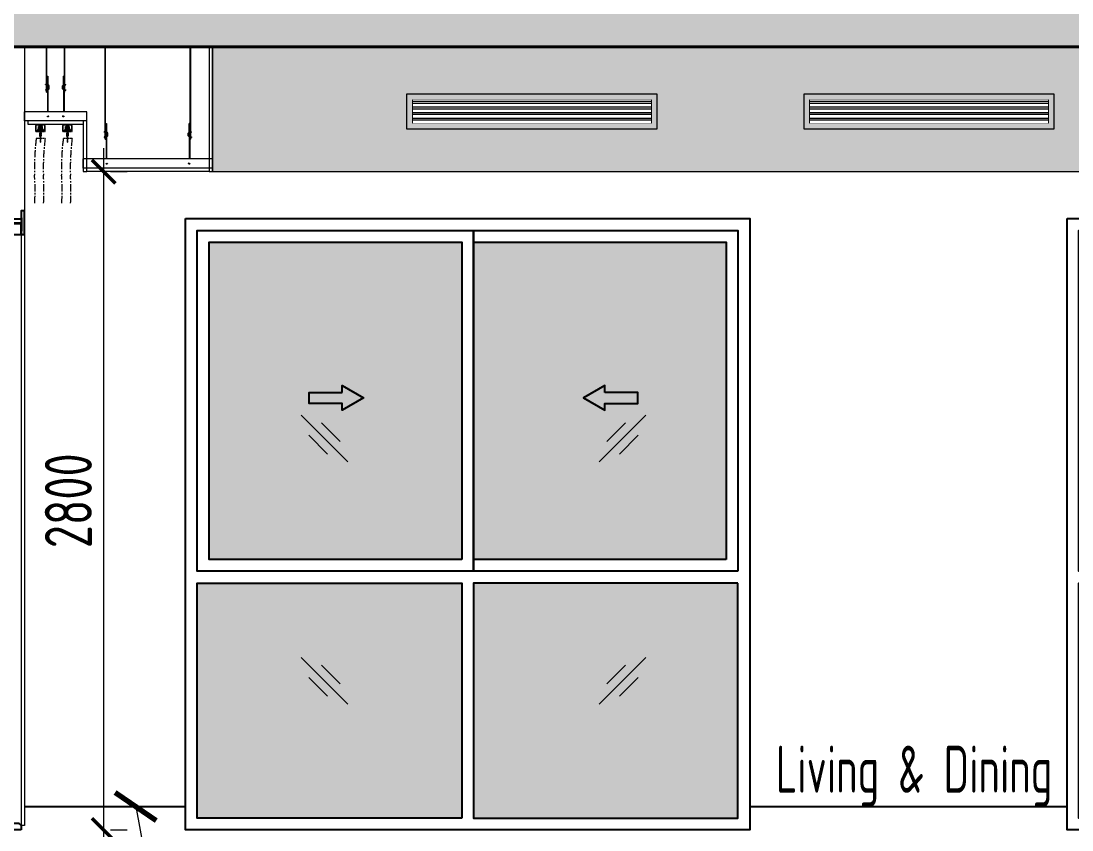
# Model space of a CAD drawing. Header units: millimetres. Extents: x -6181 to 191287, y -8583 to 23546.
# Drawn here: x 12840 to 17311, y 450 to 3890 of the extents above; entities that cross this region are included whole.
import ezdxf

# ---------------------------------------------------------------- set-up
doc = ezdxf.new("R2010")
doc.units = ezdxf.units.MM
doc.header["$MEASUREMENT"] = 0
doc.linetypes.add('1735-DT-5BR-SEC_AA$0$CENTER', pattern=[2, 1.25, -0.25, 0.25, -0.25])
doc.linetypes.add('1735-DT-5BR-SEC_AA$0$HIDDEN', pattern=[0.375, 0.25, -0.125])
for name, color, linetype, lineweight in [('05--LEADER', 11, 'Continuous', 20), ('05--TEXT-2', 2, 'Continuous', 25), ('07--DIM-2', 2, 'Continuous', 25), ('1735-DT-5BR-SEC_AA$0$E--CONCRETE-4', 4, 'Continuous', 40), ('1735-DT-5BR-SEC_AA$0$E--CONCRETE-SHADE', 253, 'Continuous', 25), ('1735-DT-5BR-SEC_AA$0$K--CEILING FIXTURES', 251, 'Continuous', 9), ('1735-DT-5BR-SEC_AA$0$K--CEILING-1', 1, 'Continuous', 20), ('1735-DT-5BR-SEC_AA$0$L--DOORS-0', 8, 'Continuous', 9), ('1735-DT-5BR-SEC_AA$0$L--DOORS-1', 9, 'Continuous', 18), ('1735-DT-5BR-SEC_AA$0$L--DOORS-2', 2, 'Continuous', 25), ('1735-DT-5BR-SEC_AA$0$L--GLASS MARK', 8, 'Continuous', 13), ('1735-DT-5BR-SEC_AA$0$L--WINDOW-2', 2, 'Continuous', 25), ('1735-DT-5BR-SEC_AA$0$M--PLASTER-0', 8, 'Continuous', 13)]:
    doc.layers.add(name, color=color, linetype=linetype, lineweight=lineweight)
for name, color, linetype in [('1735-DT-5BR-SEC_AA$0$0-Skirting', 8, 'Continuous'), ('1735-DT-5BR-SEC_AA$0$CEILING FIXTURES', 251, 'Continuous'), ('1735-DT-5BR-SEC_AA$0$K--CEILING HID', 251, '1735-DT-5BR-SEC_AA$0$HIDDEN')]:
    doc.layers.add(name, color=color, linetype=linetype)
doc.layers.add('1735-DT-5BR-SEC_AA$0$00--ORIGIN', color=6, linetype='Continuous', lineweight=0, plot=False)
doc.layers.add('1735-DT-5BR-SEC_AA$0$L--GL SHADE-1', color=7, linetype='Continuous', lineweight=20, true_color=0xadcdff)
doc.styles.add('ISO', font='isocp2.shx', dxfattribs={"width": 0.8})
doc.dimstyles.new('1-100_AR', dxfattribs={"dimtxt": 200, "dimasz": 100, "dimexe": 100, "dimexo": 100, "dimgap": 0, "dimtad": 0, "dimdec": 0, "dimzin": 12, "dimdsep": 46, "dimtxsty": 'ISO', "dimblk": 'ARCHTICK', "dimcen": 100, "dimdle": 100, "dimclrd": 8, "dimclre": 9, "dimclrt": 2, "dimadec": 0, "dimazin": 0, "dimtfac": 1, "dimtdec": 0, "dimtmove": 0, "dimatfit": 2, "dimldrblk": 'ARCHTICK', "dimfxl": 1, "dimtvp": 0.75, "dimtolj": 1, "dimtzin": 12, "dimlwd": 9, "dimlwe": 9, "dimarcsym": 0})

# ---------------------------------------------------------------- blocks, each defined once
blk = doc.blocks.new('_ArchTick')
at = {"color": 0, "const_width": 0.15}
blk.add_lwpolyline([(-0.5, -0.5), (0.5, 0.5)], dxfattribs=at)
blk = doc.blocks.new('*D29')
at = {"layer": '07--DIM-2', "color": 8, "lineweight": 9, "transparency": 16777216}
blk.add_line((13191.8, 3350), (13191.8, 350), dxfattribs=at)
at = {"layer": '07--DIM-2', "color": 9, "lineweight": 9, "transparency": 16777216}
for p, q in [((13221.4, 3250), (13291.8, 3250)), ((13221.4, 450), (13291.8, 450))]:
    blk.add_line(p, q, dxfattribs=at)
at = {"layer": 'Defpoints', "color": 0, "transparency": 16777216}
for p in [(13121.4, 3250), (13121.4, 450), (13191.8, 450)]:
    blk.add_point(p, dxfattribs=at)
at = {"layer": '07--DIM-2', "color": 8, "lineweight": 9, "transparency": 16777216, "xscale": 100, "yscale": 100, "zscale": 100}
for p, rotation in [((13191.8, 3250), 90), ((13191.8, 450), 270)]:
    blk.add_blockref('_ArchTick', p, dxfattribs=dict(at, rotation=rotation))
at = {"layer": '07--DIM-2', "color": 2, "transparency": 16777216, "insert": (13041.8, 1850), "char_height": 200, "attachment_point": 5, "rotation": 90, "style": 'ISO'}
blk.add_mtext('\\A1;2800', dxfattribs=at)
blk = doc.blocks.new('1735-DT-5BR-SEC_AA$0$23')
h = blk.add_hatch()
h.set_pattern_fill('ANSI31', color=55, scale=3, angle=315, style=0)
h.paths.add_polyline_path([(36719.4, 12684.2), (36721.4, 12684.2, -0.52718), (36727, 12684.2), (36728.8, 12684.2, 0.600358)])
h.paths.add_polyline_path([(36721.4, 12684.2), (36727, 12684.2, 0.52718)], flags=17)
h.paths.add_polyline_path([(36724.6, 12684.2), (36723.7, 12684.2), (36723.7, 12682.9), (36722.9, 12681.8), (36723.7, 12680.7), (36722.8, 12679.4), (36723.7, 12678.5), (36723.7, 12677.6), (36724.2, 12677.3), (36724.6, 12677.6), (36724.6, 12678.5), (36725.5, 12679.4), (36724.6, 12680.7), (36725.4, 12681.8), (36724.6, 12682.9)])
at = {"color": 2}
for points in [[(36723.7, 12684.2), (36723.7, 12682.9), (36722.9, 12681.8), (36723.7, 12680.7), (36722.8, 12679.4), (36723.7, 12678.5), (36723.7, 12677.6), (36724.2, 12677.3)], [(36724.6, 12684.2), (36724.6, 12682.9), (36725.4, 12681.8), (36724.6, 12680.7), (36725.5, 12679.4), (36724.6, 12678.5), (36724.6, 12677.6), (36724.2, 12677.3)]]:
    blk.add_lwpolyline(points, dxfattribs=at)
for centre, radius, start, end in [((36724.1, 12681.7), 5.34, 27.9928, 152.0072), ((36724.2, 12682.3), 3.38, 34.3217, 145.6783)]:
    blk.add_arc(centre, radius, start, end, dxfattribs=at)
blk = doc.blocks.new('*U191')
at = {"layer": '1735-DT-5BR-SEC_AA$0$L--DOORS-0'}
h = blk.add_hatch(dxfattribs=at)
h.set_pattern_fill('ANSI37', color=256, scale=0.2, angle=180, style=0)
h.set_pattern_definition([(225, (67376.935, -16175.1756), (0.449012806, -0.449012806), []), (315, (67376.935, -16175.1756), (0.449012806, 0.449012806), [])])
h.paths.add_polyline_path([(-2, -52.8), (-2, 3), (0, 3), (0, -47), (0, -52.8)])
h = blk.add_hatch(dxfattribs=at)
h.set_pattern_fill('ANSI37', color=256, scale=0.2, angle=180, style=0)
h.set_pattern_definition([(225, (67464.935, -16175.1756), (0.449012806, -0.449012806), []), (315, (67464.935, -16175.1756), (0.449012806, 0.449012806), [])])
h.paths.add_polyline_path([(252, 24), (250, 24), (250, -22), (250, -27.8), (252, -27.8)])
for p, q in [((0, 3), (0, -19)), ((250, 24), (250, -22)), ((248, -17), (0, -17)), ((0, -22), (0, -17)), ((250, -22), (0, -22)), ((265, -41.6), (265, -2580.8)), ((-15, -67), (-15, -2580.8)), ((0, -67), (0, -2580.8)), ((249.2, -53.8), (205.9, -53.8)), ((205.9, -53.8), (205.9, -2565.8)), ((249.2, -53.8), (249.2, -2565.8)), ((-15, -2580.8), (0, -2580.8)), ((249.2, -2559.8), (205.9, -2559.8)), ((250, -2580.8), (250, -2565.8)), ((265, -2580.8), (250, -2580.8))]:
    blk.add_line(p, q, dxfattribs=at)
for points in [[(250, 0), (0, 0)], [(0, -1), (250, -1)], [(250, -2), (0, -2)], [(250, -17), (0, -17)]]:
    blk.add_lwpolyline(points, dxfattribs=at)
at = {"layer": '1735-DT-5BR-SEC_AA$0$L--DOORS-2'}
for p, q in [((204.9, -53.4), (204.9, -2565.4)), ((0, -2579.5), (8.7, -2570.8)), ((0, -2579.5), (0, -2600)), ((241.3, -2570.8), (8.7, -2570.8)), ((170, -2570.8), (170, -2570.8)), ((250, -2565.8), (204.9, -2565.8)), ((241.3, -2570.8), (241.3, -2570.8)), ((250, -2579.5), (241.3, -2570.8)), ((250, -2600), (250, -2579.5)), ((0, -2600), (250, -2600))]:
    blk.add_line(p, q, dxfattribs=at)
for points in [[(-3, -67), (-15, -67), (-15, 33), (0, 33), (0, 3), (-2, 3), (-2, -52.8), (0, -52.8), (0, -64), (-3, -64)], [(250, -38.1), (231, -38.1), (231, -41.6), (250, -41.6), (250, -41.6), (265, -41.6), (265, 33), (250, 33), (250, 24), (252, 24), (252, -27.8), (250, -27.8)], [(202, -52), (202, -67), (0, -67), (0, -50.5), (0, -22), (250, -22), (250, -37.6), (230.2, -37.6), (230.2, -42), (250, -42), (250, -52)]]:
    blk.add_lwpolyline(points, close=True, dxfattribs=at)
blk.add_lwpolyline([(250, -2565.8), (250, -53), (204.9, -53), (204.9, -2565.8)], dxfattribs=at)
at = {"layer": '1735-DT-5BR-SEC_AA$0$L--DOORS-0', "xscale": 1.037664180004504, "yscale": 1.037664180004504, "zscale": 1.037664180004504, "rotation": 270}
blk.add_blockref('1735-DT-5BR-SEC_AA$0$23', (-12960, 38046.8), dxfattribs=at)
blk = doc.blocks.new('1735-DT-5BR-SEC_AA$0$win 1')
at = {"layer": '1735-DT-5BR-SEC_AA$0$L--DOORS-1', "transparency": 33554623}
h = blk.add_hatch(color=252, dxfattribs=at)
h.dxf.hatch_style = 1
h.paths.add_polyline_path([(-1924.8, -739), (-1784.2, -739), (-1784.2, -709.7), (-1692.9, -762.4), (-1784.2, -815.1), (-1784.2, -785.8), (-1924.8, -785.8)])
h = blk.add_hatch(color=252, dxfattribs=at)
h.dxf.hatch_style = 1
h.paths.add_polyline_path([(-525.2, -739), (-665.8, -739), (-665.8, -709.7), (-757.1, -762.4), (-665.8, -815.1), (-665.8, -785.8), (-525.2, -785.8)])
at = {"layer": '1735-DT-5BR-SEC_AA$0$L--GL SHADE-1'}
h = blk.add_hatch(color=256, dxfattribs=at)
h.dxf.hatch_style = 1
h.paths.add_polyline_path([(-2300, -1450), (-1225, -1450), (-1225, -100), (-2300, -100)])
h = blk.add_hatch(color=256, dxfattribs=at)
h.dxf.hatch_style = 1
h.paths.add_polyline_path([(-1175, -1450), (-100, -1450), (-100, -100), (-1175, -100)])
h = blk.add_hatch(color=256, dxfattribs=at)
h.dxf.hatch_style = 1
h.paths.add_polyline_path([(-2350, -1550), (-1225, -1550), (-1225, -2550), (-2350, -2550)])
h = blk.add_hatch(color=256, dxfattribs=at)
h.dxf.hatch_style = 1
h.paths.add_polyline_path([(-1175, -2550), (-50, -2550), (-50, -1550), (-1175, -1550)])
at = {"layer": '1735-DT-5BR-SEC_AA$0$L--DOORS-2', "elevation": 0}
for points in [[(-1784.2, -739), (-1784.2, -709.7), (-1692.9, -762.4), (-1784.2, -815.1), (-1784.2, -785.8), (-1924.8, -785.8), (-1924.8, -739), (-1784.2, -739)], [(-665.8, -739), (-665.8, -709.7), (-757.1, -762.4), (-665.8, -815.1), (-665.8, -785.8), (-525.2, -785.8), (-525.2, -739), (-665.8, -739)]]:
    blk.add_lwpolyline(points, dxfattribs=at)
at = {"layer": '1735-DT-5BR-SEC_AA$0$L--GLASS MARK'}
for p, q in [((-1759.4, -1034.1), (-1958.3, -835.2)), ((-690.6, -1034.1), (-491.7, -835.2)), ((-1792.5, -947.9), (-1872.1, -868.4)), ((-657.5, -947.9), (-577.9, -868.4)), ((-1845.6, -1001), (-1925.1, -921.4)), ((-604.4, -1001), (-524.9, -921.4)), ((-1759.4, -2064.7), (-1958.3, -1865.9)), ((-690.6, -2064.7), (-491.7, -1865.9)), ((-1792.5, -1978.6), (-1872.1, -1899)), ((-657.5, -1978.6), (-577.9, -1899)), ((-1845.6, -2031.6), (-1925.1, -1952)), ((-604.4, -2031.6), (-524.9, -1952))]:
    blk.add_line(p, q, dxfattribs=at)
at = {"layer": '1735-DT-5BR-SEC_AA$0$L--WINDOW-2'}
for points in [[(0, 0), (-2400, 0), (-2400, -2600), (0, -2600)], [(-2350, -1500), (-50, -1500), (-50, -50), (-2350, -50)], [(-2350, -1500), (-1225, -1500), (-1225, -50), (-2350, -50)], [(-1225, -1500), (-50, -1500), (-50, -50), (-1225, -50)], [(-2300, -1450), (-1225, -1450), (-1225, -100), (-2300, -100)], [(-1175, -1450), (-100, -1450), (-100, -100), (-1175, -100)], [(-2350, -1550), (-1225, -1550), (-1225, -2550), (-2350, -2550)], [(-1175, -2550), (-50, -2550), (-50, -1550), (-1175, -1550)]]:
    blk.add_lwpolyline(points, close=True, dxfattribs=at)
blk = doc.blocks.new('1735-DT-5BR-SEC_AA$0$A$C546B4B45')
at = {"layer": '1735-DT-5BR-SEC_AA$0$K--CEILING FIXTURES', "linetype": '1735-DT-5BR-SEC_AA$0$CENTER'}
for p, q in [((-37.5, 0), (-77.5, 0)), ((-77.5, 0), (-77.5, -30)), ((-77.5, 0), (-37.5, 0)), ((-77.5, -30), (-77.5, 0)), ((-37.5, -30), (-37.5, 0)), ((-37.5, -30), (-37.5, 0)), ((77.5, 0), (37.5, 0)), ((37.5, 0), (37.5, -30)), ((37.5, 0), (77.5, 0)), ((37.5, -30), (37.5, 0)), ((77.5, -30), (77.5, 0)), ((77.5, -30), (77.5, 0)), ((-77.5, -30), (-60.7, -30)), ((-60.7, -30), (-77.5, -30)), ((-75, -27.5), (-75, -2.5)), ((-75, -2.5), (-40, -2.5)), ((-70, -27.5), (-75, -27.5)), ((-67.5, -22.5), (-70, -22.5)), ((-70, -22.5), (-70, -27.5)), ((-67.5, -27.5), (-67.5, -22.5)), ((-62.7, -27.5), (-67.5, -27.5)), ((-62.5, -8.5), (-66.8, -8.5)), ((-66.8, -8.5), (-66.8, -26.9)), ((-66.8, -26.9), (-62.5, -26.9)), ((-51.9, -38.2), (-63.1, -38.2)), ((-63.1, -38.2), (-63.1, -40.9)), ((-63.1, -40.9), (-51.9, -40.9)), ((-62.5, -26.9), (-62.5, -8.5)), ((-60.1, -15.2), (-62.5, -15.2)), ((-60.1, -20.2), (-62.5, -20.2)), ((-60.7, -30), (-60.7, -27.5)), ((-60.7, -27.5), (-60.7, -30)), ((-60.1, -6.3), (-60.1, -38.2)), ((-54.8, -6.3), (-60.1, -6.3)), ((-54.8, -18.8), (-60.1, -18.8)), ((-60.1, -40.9), (-60.1, -42.1)), ((-60.1, -42.1), (-58.8, -42.1)), ((-56.1, -42.1), (-58.8, -42.1)), ((-58.8, -42.1), (-58.8, -46.1)), ((-56.1, -42.1), (-54.8, -42.1)), ((-56.1, -46.1), (-56.1, -42.1)), ((-54.8, -38.2), (-54.8, -6.3)), ((-52.4, -15.2), (-54.8, -15.2)), ((-52.4, -20.2), (-54.8, -20.2)), ((-54.8, -42.1), (-54.8, -40.9)), ((-54.2, -27.5), (-54.2, -30)), ((-54.2, -30), (-37.5, -30)), ((-54.2, -30), (-37.5, -30)), ((-52.4, -8.5), (-52.4, -26.9)), ((-48.1, -8.5), (-52.4, -8.5)), ((-52.4, -26.9), (-48.1, -26.9)), ((-47.3, -27.5), (-52.3, -27.5)), ((-51.9, -40.9), (-51.9, -38.2)), ((-48.1, -26.9), (-48.1, -8.5)), ((-45, -22.5), (-47.3, -22.5)), ((-47.3, -22.5), (-47.3, -27.5)), ((-45, -27.5), (-45, -22.5)), ((-40, -27.5), (-45, -27.5)), ((-40, -2.5), (-40, -27.5)), ((37.5, -30), (54.2, -30)), ((54.2, -30), (37.5, -30)), ((40, -27.5), (40, -2.5)), ((40, -2.5), (75, -2.5)), ((45, -27.5), (40, -27.5)), ((47.5, -22.5), (45, -22.5)), ((45, -22.5), (45, -27.5)), ((47.5, -27.5), (47.5, -22.5)), ((52.3, -27.5), (47.5, -27.5)), ((52.4, -8.5), (48.1, -8.5)), ((48.1, -8.5), (48.1, -26.9)), ((48.1, -26.9), (52.4, -26.9)), ((63.1, -38.2), (51.9, -38.2)), ((51.9, -38.2), (51.9, -40.9)), ((51.9, -40.9), (63.1, -40.9)), ((52.4, -26.9), (52.4, -8.5)), ((54.8, -15.2), (52.4, -15.2)), ((54.8, -20.2), (52.4, -20.2)), ((54.2, -30), (54.2, -27.5)), ((54.2, -27.5), (54.2, -30)), ((54.8, -6.3), (54.8, -38.2)), ((60.1, -6.3), (54.8, -6.3)), ((60.1, -18.8), (54.8, -18.8)), ((54.8, -40.9), (54.8, -42.1)), ((54.8, -42.1), (56.1, -42.1)), ((58.8, -42.1), (56.1, -42.1)), ((56.1, -42.1), (56.1, -46.1)), ((58.8, -42.1), (60.1, -42.1)), ((58.8, -46.1), (58.8, -42.1)), ((60.1, -38.2), (60.1, -6.3)), ((62.5, -15.2), (60.1, -15.2)), ((62.5, -20.2), (60.1, -20.2)), ((60.1, -42.1), (60.1, -40.9)), ((60.7, -27.5), (60.7, -30)), ((60.7, -30), (77.5, -30)), ((60.7, -30), (77.5, -30)), ((62.5, -8.5), (62.5, -26.9)), ((66.8, -8.5), (62.5, -8.5)), ((62.5, -26.9), (66.8, -26.9)), ((67.7, -27.5), (62.7, -27.5)), ((63.1, -40.9), (63.1, -38.2)), ((66.8, -26.9), (66.8, -8.5)), ((70, -22.5), (67.7, -22.5)), ((67.7, -22.5), (67.7, -27.5)), ((70, -27.5), (70, -22.5)), ((75, -27.5), (70, -27.5)), ((75, -2.5), (75, -27.5)), ((-59.1, -60.2), (-75.1, -60.2)), ((-59.1, -48.3), (-59.1, -74.7)), ((-58.8, -46.1), (-56.1, -46.1)), ((-56.2, -74.7), (-56.2, -48.3)), ((-37.4, -60.2), (-56.2, -60.2)), ((55.9, -60.2), (39.9, -60.2)), ((55.9, -48.3), (55.9, -74.7)), ((56.1, -46.1), (58.8, -46.1)), ((58.7, -74.7), (58.7, -48.3)), ((77.5, -60.2), (58.7, -60.2))]:
    blk.add_line(p, q, dxfattribs=at)
for centre, radius, start, end in [((-61.7, -27.5), 0.969, 0, 180), ((-61.7, -27.5), 0.969, 0, 180), ((-57.5, -47.3), 4.28, 108.4618, 180), ((-57.5, -47.3), 4.28, 286.8893, 71.5382), ((-53.2, -27.5), 0.969, 0, 180), ((-53.2, -27.5), 0.969, 0, 180), ((53.2, -27.5), 0.969, 0, 180), ((53.2, -27.5), 0.969, 0, 180), ((57.5, -47.3), 4.28, 108.4618, 180), ((57.5, -47.3), 4.28, 286.8893, 71.5382), ((61.7, -27.5), 0.969, 0, 180), ((61.7, -27.5), 0.969, 0, 180), ((-57.5, -47.3), 4.28, 180, 247.1746), ((-57.5, -47.3), 2.78, 120.9121, 180), ((-57.5, -47.3), 2.78, 180, 233.1487), ((-57.7, -48.3), 1.42, 0, 180), ((-57.7, -74.7), 1.42, 180, 0), ((-57.5, -47.3), 2.78, 298.4148, 59.0879), ((57.5, -47.3), 4.28, 180, 247.1746), ((57.5, -47.3), 2.78, 120.9121, 180), ((57.5, -47.3), 2.78, 180, 233.1487), ((57.3, -48.3), 1.42, 0, 180), ((57.3, -74.7), 1.42, 180, 0), ((57.5, -47.3), 2.78, 298.4148, 59.0879)]:
    blk.add_arc(centre, radius, start, end, dxfattribs=at)
at = {"layer": '1735-DT-5BR-SEC_AA$0$K--CEILING FIXTURES', "linetype": '1735-DT-5BR-SEC_AA$0$CENTER', "ltscale": 25}
for centre, radius, start, end in [((910.3, -185.1), 993.3, 172.7764, 181.7685), ((948, -185.1), 993.3, 172.7764, 181.7685), ((1025.3, -185.1), 993.3, 172.7764, 181.7685), ((1062.9, -185.1), 993.3, 172.7764, 181.7685), ((-923.8, -280.8), 843.8, 356.3135, 4.4179), ((-886.1, -280.8), 843.8, 356.3135, 4.4179), ((-808.8, -280.8), 843.8, 356.3135, 4.4179), ((-771.2, -280.8), 843.8, 356.3135, 4.4179)]:
    blk.add_arc(centre, radius, start, end, dxfattribs=at)
blk = doc.blocks.new('*U225')
for points in [[(0, 2615), (550, 2615)], [(15, 2615), (15, 2600), (535, 2600), (535, 2615)]]:
    blk.add_lwpolyline(points)
at = {"layer": '1735-DT-5BR-SEC_AA$0$K--CEILING FIXTURES'}
for p, q in [((93.1, 2769.6), (93.1, 3130.9)), ((95.1, 2768.1), (95.1, 3130.9)), ((454.9, 2768.1), (454.9, 3130.9)), ((456.9, 2769.6), (456.9, 3130.9)), ((97.1, 2804.5), (97.1, 2653.7)), ((97.1, 2770.5), (97.1, 2804.5)), ((97.1, 2804.5), (99.1, 2804.5)), ((99.1, 2804.5), (99.1, 2653.7)), ((99.1, 2768.5), (99.1, 2804.5)), ((450.9, 2804.5), (450.9, 2653.7)), ((450.9, 2768.5), (450.9, 2804.5)), ((452.9, 2804.5), (450.9, 2804.5)), ((452.9, 2804.5), (452.9, 2653.7)), ((452.9, 2770.5), (452.9, 2804.5)), ((93.1, 2769.6), (89.1, 2769.6)), ((89.1, 2767.6), (89.1, 2769.6)), ((92.5, 2767.6), (89.1, 2767.6)), ((89.1, 2747.3), (89.1, 2745.3)), ((92.5, 2747.3), (89.1, 2747.3)), ((93.1, 2745.3), (89.1, 2745.3)), ((92.5, 2767.6), (97.1, 2764)), ((92.5, 2747.3), (97.1, 2751)), ((93.1, 2769.6), (97.1, 2766.5)), ((93.1, 2747.8), (93.1, 2767.1)), ((93.1, 2745.3), (97.1, 2748.4)), ((93.1, 2737.6), (93.1, 2745.3)), ((93.1, 2737.6), (95.1, 2737.6)), ((95.1, 2769.6), (96.6, 2771.1)), ((102.1, 2762.6), (95.1, 2769.6)), ((95.1, 2749.4), (95.1, 2765.6)), ((102.1, 2752.3), (95.1, 2745.3)), ((95.1, 2737.6), (95.1, 2746.9)), ((95.1, 2745.3), (96.6, 2743.9)), ((104.1, 2763.5), (96.6, 2771.1)), ((104.1, 2751.5), (96.6, 2743.9)), ((97.1, 2747.3), (97.1, 2767.6)), ((99.1, 2749.3), (99.1, 2765.6)), ((99.1, 2765), (102.1, 2762.6)), ((99.1, 2762.4), (102.1, 2760.1)), ((99.1, 2752.5), (102.1, 2754.8)), ((99.1, 2750), (102.1, 2752.3)), ((102.1, 2762.6), (102.1, 2752.3)), ((104.1, 2751.5), (104.1, 2763.5)), ((445.9, 2763.5), (453.5, 2771.1)), ((445.9, 2751.5), (445.9, 2763.5)), ((445.9, 2751.5), (453.5, 2743.9)), ((447.9, 2762.6), (454.9, 2769.6)), ((450.9, 2765), (447.9, 2762.6)), ((447.9, 2762.6), (447.9, 2752.3)), ((450.9, 2762.4), (447.9, 2760.1)), ((450.9, 2752.5), (447.9, 2754.8)), ((447.9, 2752.3), (454.9, 2745.3)), ((450.9, 2750), (447.9, 2752.3)), ((450.9, 2749.3), (450.9, 2765.6)), ((456.9, 2769.6), (452.9, 2766.5)), ((457.6, 2767.6), (452.9, 2764)), ((452.9, 2747.3), (452.9, 2767.6)), ((457.6, 2747.3), (452.9, 2751)), ((456.9, 2745.3), (452.9, 2748.4)), ((454.9, 2769.6), (453.5, 2771.1)), ((454.9, 2745.3), (453.5, 2743.9)), ((454.9, 2749.4), (454.9, 2765.6)), ((454.9, 2737.6), (454.9, 2746.9)), ((456.9, 2737.6), (454.9, 2737.6)), ((456.9, 2769.6), (460.9, 2769.6)), ((456.9, 2747.8), (456.9, 2767.1)), ((456.9, 2745.3), (460.9, 2745.3)), ((456.9, 2737.6), (456.9, 2745.3)), ((457.6, 2767.6), (460.9, 2767.6)), ((457.6, 2747.3), (460.9, 2747.3)), ((460.9, 2767.6), (460.9, 2769.6)), ((460.9, 2747.3), (460.9, 2745.3)), ((0, 2653.7), (550, 2653.7)), ((0, 2615), (0, 2653.7)), ((550, 2615), (550, 2653.7)), ((100.2, 2633.9), (100.2, 2636.4)), ((100.2, 2636.4), (102.2, 2636.4)), ((102.2, 2633.8), (102.2, 2636.4)), ((447.8, 2633.8), (447.8, 2636.4)), ((449.8, 2636.4), (447.8, 2636.4)), ((449.8, 2633.9), (449.8, 2636.4))]:
    blk.add_line(p, q, dxfattribs=at)
for centre, radius, start, end in [((98.1, 2633.8), 1, 3.1794, 183.1794), ((98.1, 2633.7), 1, 8.8537, 194.9323), ((98.1, 2633.8), 1, 180, 191.1302), ((99.7, 2633.9), 2.54, 191.893, 3.273), ((99.7, 2633.9), 0.541, 191.893, 3.273), ((450.3, 2633.9), 2.54, 176.727, 348.107), ((450.3, 2633.9), 0.541, 176.727, 348.107), ((451.9, 2633.8), 1, 356.8206, 176.8206), ((451.9, 2633.7), 1, 345.0677, 171.1463), ((451.9, 2633.8), 1, 348.8698, 0)]:
    blk.add_arc(centre, radius, start, end, dxfattribs=at)
blk = doc.blocks.new('*U208')
for points in [[(0, 2615), (265, 2615)], [(15, 2615), (15, 2600), (250, 2600), (250, 2615)]]:
    blk.add_lwpolyline(points)
at = {"layer": '1735-DT-5BR-SEC_AA$0$K--CEILING FIXTURES'}
for p, q in [((93.1, 2769.6), (93.1, 2930)), ((95.1, 2768.1), (95.1, 2930)), ((169.9, 2768.1), (169.9, 2930)), ((171.9, 2769.6), (171.9, 2930)), ((97.1, 2804.5), (97.1, 2653.7)), ((97.1, 2770.5), (97.1, 2804.5)), ((97.1, 2804.5), (99.1, 2804.5)), ((99.1, 2804.5), (99.1, 2653.7)), ((99.1, 2768.5), (99.1, 2804.5)), ((165.9, 2804.5), (165.9, 2653.7)), ((165.9, 2768.5), (165.9, 2804.5)), ((167.9, 2804.5), (165.9, 2804.5)), ((167.9, 2804.5), (167.9, 2653.7)), ((167.9, 2770.5), (167.9, 2804.5)), ((93.1, 2769.6), (89.1, 2769.6)), ((89.1, 2767.6), (89.1, 2769.6)), ((92.5, 2767.6), (89.1, 2767.6)), ((89.1, 2747.3), (89.1, 2745.3)), ((92.5, 2747.3), (89.1, 2747.3)), ((93.1, 2745.3), (89.1, 2745.3)), ((92.5, 2767.6), (97.1, 2764)), ((92.5, 2747.3), (97.1, 2751)), ((93.1, 2769.6), (97.1, 2766.5)), ((93.1, 2747.8), (93.1, 2767.1)), ((93.1, 2745.3), (97.1, 2748.4)), ((93.1, 2737.6), (93.1, 2745.3)), ((93.1, 2737.6), (95.1, 2737.6)), ((95.1, 2769.6), (96.6, 2771.1)), ((102.1, 2762.6), (95.1, 2769.6)), ((95.1, 2749.4), (95.1, 2765.6)), ((102.1, 2752.3), (95.1, 2745.3)), ((95.1, 2737.6), (95.1, 2746.9)), ((95.1, 2745.3), (96.6, 2743.9)), ((104.1, 2763.5), (96.6, 2771.1)), ((104.1, 2751.5), (96.6, 2743.9)), ((97.1, 2747.3), (97.1, 2767.6)), ((99.1, 2749.3), (99.1, 2765.6)), ((99.1, 2765), (102.1, 2762.6)), ((99.1, 2762.4), (102.1, 2760.1)), ((99.1, 2752.5), (102.1, 2754.8)), ((99.1, 2750), (102.1, 2752.3)), ((102.1, 2762.6), (102.1, 2752.3)), ((104.1, 2751.5), (104.1, 2763.5)), ((160.9, 2763.5), (168.4, 2771.1)), ((160.9, 2751.5), (160.9, 2763.5)), ((160.9, 2751.5), (168.4, 2743.9)), ((162.9, 2762.6), (169.9, 2769.6)), ((165.9, 2765), (162.9, 2762.6)), ((162.9, 2762.6), (162.9, 2752.3)), ((165.9, 2762.4), (162.9, 2760.1)), ((165.9, 2752.5), (162.9, 2754.8)), ((162.9, 2752.3), (169.9, 2745.3)), ((165.9, 2750), (162.9, 2752.3)), ((165.9, 2749.3), (165.9, 2765.6)), ((171.9, 2769.6), (167.9, 2766.5)), ((172.5, 2767.6), (167.9, 2764)), ((167.9, 2747.3), (167.9, 2767.6)), ((172.5, 2747.3), (167.9, 2751)), ((171.9, 2745.3), (167.9, 2748.4)), ((169.9, 2769.6), (168.4, 2771.1)), ((169.9, 2745.3), (168.4, 2743.9)), ((169.9, 2749.4), (169.9, 2765.6)), ((169.9, 2737.6), (169.9, 2746.9)), ((171.9, 2737.6), (169.9, 2737.6)), ((171.9, 2769.6), (175.9, 2769.6)), ((171.9, 2747.8), (171.9, 2767.1)), ((171.9, 2745.3), (175.9, 2745.3)), ((171.9, 2737.6), (171.9, 2745.3)), ((172.5, 2767.6), (175.9, 2767.6)), ((172.5, 2747.3), (175.9, 2747.3)), ((175.9, 2767.6), (175.9, 2769.6)), ((175.9, 2747.3), (175.9, 2745.3)), ((0, 2653.7), (265, 2653.7)), ((0, 2615), (0, 2653.7)), ((265, 2615), (265, 2653.7)), ((100.2, 2633.9), (100.2, 2636.4)), ((100.2, 2636.4), (102.2, 2636.4)), ((102.2, 2633.8), (102.2, 2636.4)), ((162.8, 2633.8), (162.8, 2636.4)), ((164.8, 2636.4), (162.8, 2636.4)), ((164.8, 2633.9), (164.8, 2636.4))]:
    blk.add_line(p, q, dxfattribs=at)
for centre, radius, start, end in [((98.1, 2633.8), 1, 3.1794, 183.1794), ((98.1, 2633.7), 1, 8.8537, 194.9323), ((98.1, 2633.8), 1, 180, 191.1302), ((99.7, 2633.9), 2.54, 191.893, 3.273), ((99.7, 2633.9), 0.541, 191.893, 3.273), ((165.3, 2633.9), 2.54, 176.727, 348.107), ((165.3, 2633.9), 0.541, 176.727, 348.107), ((166.9, 2633.8), 1, 356.8206, 176.8206), ((166.9, 2633.7), 1, 345.0677, 171.1463), ((166.9, 2633.8), 1, 348.8698, 0)]:
    blk.add_arc(centre, radius, start, end, dxfattribs=at)
blk = doc.blocks.new('*U209')
at = {"layer": '1735-DT-5BR-SEC_AA$0$K--CEILING-1', "color": 251}
blk.add_lwpolyline([(1038.4, 125), (1038.4, 25), (25, 25), (25, 125)], close=True, dxfattribs=at)
blk.add_wipeout([(25, 125), (1038.4, 125), (1038.4, 25), (25, 25)]).dxf.layer = '1735-DT-5BR-SEC_AA$0$K--CEILING HID'
at = {"layer": '1735-DT-5BR-SEC_AA$0$K--CEILING FIXTURES'}
h = blk.add_hatch(dxfattribs=at)
h.set_pattern_fill('ANSI32', color=252, scale=2.5, angle=315)
h.set_pattern_definition([(0, (-25, 25), (5e-15, 23.8125), []), (0, (-17.062, 17.062), (5e-15, 23.8125), [])])
h.paths.add_polyline_path([(25, 125), (25, 25), (1038.4, 25), (1038.4, 125)])
at = {"layer": '1735-DT-5BR-SEC_AA$0$K--CEILING-1', "color": 8}
blk.add_lwpolyline([(1063.4, 150), (1063.4, 0), (0, 0), (0, 150)], close=True, dxfattribs=at)
blk = doc.blocks.new('1735-DT-5BR-SEC_AA')
at = {"layer": '1735-DT-5BR-SEC_AA$0$E--CONCRETE-SHADE'}
h = blk.add_hatch(color=256, dxfattribs=at)
h.dxf.hatch_style = 1
h.paths.add_polyline_path([(12590.2, 4050), (10840.2, 4050), (10840.2, 4250), (12840.2, 4250), (12840.2, 4000), (14040.3, 4000), (14040.3, 4250), (14290.3, 4250), (14290.3, 4000), (23140.2, 4000), (23140.2, 3780), (12840.2, 3780), (12590.2, 3780), (12590.2, 3800)])
at = {"layer": '1735-DT-5BR-SEC_AA$0$K--CEILING HID'}
h = blk.add_hatch(dxfattribs=at)
h.set_pattern_fill('AR-SAND', color=256, scale=25)
h.paths.add_polyline_path([(13655.2, 3250), (19390.2, 3250), (19390.2, 3780), (13655.2, 3780)])
at = {"layer": '1735-DT-5BR-SEC_AA$0$0-Skirting'}
for points in [[(12855.2, 550), (13540.2, 550)], [(15940.2, 550), (17290.2, 550)]]:
    blk.add_lwpolyline(points, dxfattribs=at)
at = {"layer": '1735-DT-5BR-SEC_AA$0$00--ORIGIN'}
blk.add_lwpolyline([(13655.2, 3250), (19390.2, 3250), (19390.2, 3780), (13655.2, 3780)], close=True, dxfattribs=at)
at = {"layer": '1735-DT-5BR-SEC_AA$0$E--CONCRETE-4'}
blk.add_lwpolyline([(12590.2, 4050), (10840.2, 4050), (10840.2, 4250), (12840.2, 4250), (12840.2, 4000), (14040.3, 4000), (14040.3, 4250), (14290.3, 4250), (14290.3, 4000), (23140.2, 4000), (23140.2, 3780), (12840.2, 3780), (12840.2, 3780), (12590.2, 3780), (12590.2, 3800)], close=True, dxfattribs=at)
at = {"layer": '1735-DT-5BR-SEC_AA$0$K--CEILING-1'}
blk.add_line((13655.2, 3250), (19390.2, 3250), dxfattribs=at)
for points in [[(13640.2, 3250), (13655.2, 3250), (13655.2, 3780), (13640.2, 3780)], [(13120.2, 3465.9), (13105.2, 3465.9), (13105.2, 3250), (13120.2, 3250)]]:
    blk.add_lwpolyline(points, close=True, dxfattribs=at)
at = {"layer": '1735-DT-5BR-SEC_AA$0$M--PLASTER-0'}
blk.add_line((12855.2, 3780), (12855.2, 3083), dxfattribs=at)
at = {"xscale": -1}
for p in [(13540.2, 3050), (17290.2, 3050)]:
    blk.add_blockref('1735-DT-5BR-SEC_AA$0$win 1', p, dxfattribs=at)
at = {"layer": '1735-DT-5BR-SEC_AA$0$K--CEILING FIXTURES'}
blk.add_blockref('1735-DT-5BR-SEC_AA$0$A$C546B4B45', (12980.2, 3450.9), dxfattribs=at)
at = {"layer": '1735-DT-5BR-SEC_AA$0$K--CEILING-1', "xscale": -1}
for name, p in [('*U208', (13120.2, 850.9)), ('*U225', (13655.2, 650))]:
    blk.add_blockref(name, p, dxfattribs=at)
at = {"layer": '1735-DT-5BR-SEC_AA$0$L--DOORS-2', "xscale": -1}
blk.add_blockref('*U191', (12840.2, 3050), dxfattribs=at)
at = {"layer": '1735-DT-5BR-SEC_AA$0$CEILING FIXTURES'}
for p in [(14482.2, 3430.7), (16171.4, 3430.7)]:
    blk.add_blockref('*U209', p, dxfattribs=at)

msp = doc.modelspace()

# ---------------------------------------------------------------- block references
msp.add_blockref('1735-DT-5BR-SEC_AA', (0, 0))

# ---------------------------------------------------------------- next in the draw order: texts
at = {"layer": '05--TEXT-2', "insert": (16640.1, 678.1), "char_height": 200, "width": 1189.493, "attachment_point": 5, "style": 'ISO'}
msp.add_mtext('{\\W0.7;Living & Dining}', dxfattribs=at)

# ---------------------------------------------------------------- next in the draw order: dimensions: what is measured, and where the dimension line sits
at = {"layer": '07--DIM-2'}
dim = msp.add_aligned_dim(p1=(13121.4, 3250), p2=(13121.4, 450), distance=70.4, dimstyle='1-100_AR', dxfattribs=at)
dim.commit()
dim.dimension.update_dxf_attribs({"geometry": '*D29', "text_midpoint": (13041.8, 1850)})

# ---------------------------------------------------------------- next in the draw order: leaders
at = {"layer": '05--LEADER'}
msp.add_leader([(13328, 549.6), (13627.2, -1038.3), (14149.3, -1038.3)], dimstyle='1-100_AR', override={"dimasz": 150}, dxfattribs=at)

doc.saveas('drawing.dxf')
